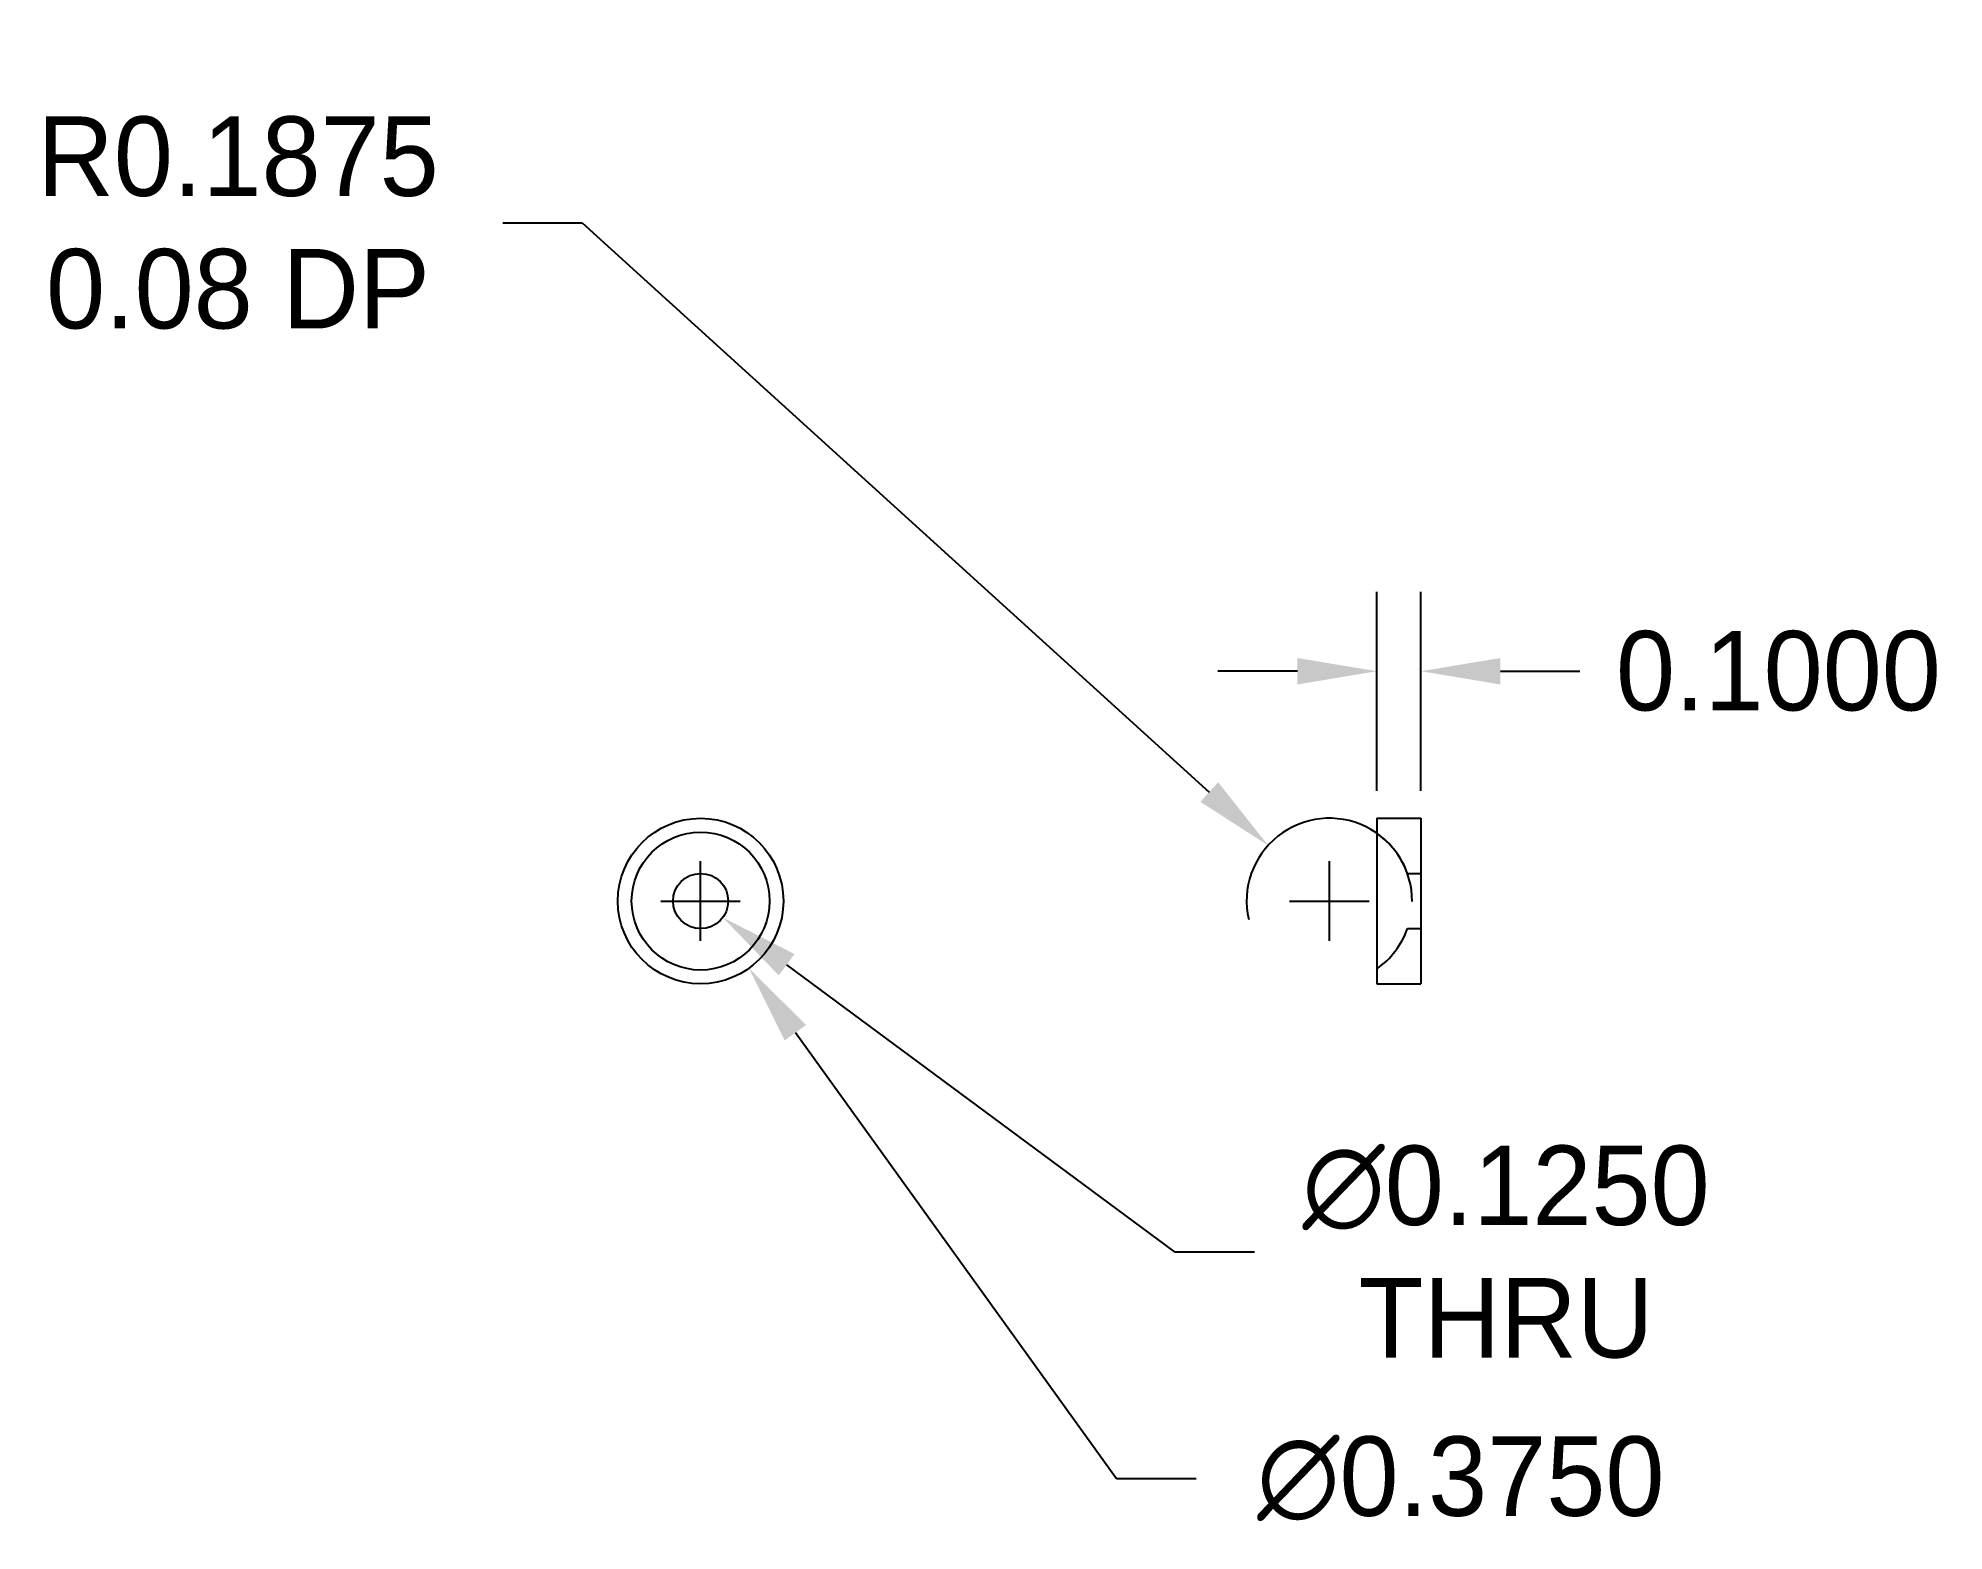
# Model space of a CAD drawing. Header units: inches. Extents: x -1.5 to 2.82, y -1.43 to 1.95.
import ezdxf

# ---------------------------------------------------------------- set-up
doc = ezdxf.new("R2010")
doc.units = ezdxf.units.IN
doc.header["$MEASUREMENT"] = 0
doc.dimstyles.get("Standard").update_dxf_attribs({"dimtxt": 0.18, "dimasz": 0.18, "dimexe": 0.18, "dimexo": 0.0625, "dimgap": 0.09, "dimtad": 0, "dimtih": 1, "dimtoh": 1, "dimdec": 4, "dimzin": 0, "dimdsep": 46, "dimtxsty": 'Standard', "dimcen": 0.09, "dimadec": 0, "dimazin": 0, "dimtfac": 1, "dimtdec": 4, "dimtofl": 0, "dimtmove": 0, "dimatfit": 3, "dimfxl": 1, "dimtolj": 1, "dimtzin": 0, "dimarcsym": 0})

# ---------------------------------------------------------------- blocks, each defined once
blk = doc.blocks.new('*D2')
at = {"color": 0, "lineweight": -2, "transparency": 16777216}
for p, q in [((0, -0.09), (0, 0.09)), ((-0.09, 0), (0.09, 0)), ((0.9425, -1.3083), (0.2148, -0.2982)), ((1.1225, -1.3083), (0.9425, -1.3083))]:
    blk.add_line(p, q, dxfattribs=at)
at = {"color": 0, "transparency": 16777216}
blk.add_solid([(0.2391, -0.2807), (0.1905, -0.3157), (0.1096, -0.1521)], dxfattribs=at)
at = {"layer": 'Defpoints', "color": 0, "transparency": 16777216}
for p in [(-0.1096, 0.1521), (0.1096, -0.1521)]:
    blk.add_point(p, dxfattribs=at)
at = {"color": 0, "transparency": 16777216, "insert": (1.7225, -1.3083), "char_height": 0.18, "attachment_point": 5}
blk.add_mtext('\\A1;∅0.3750', dxfattribs=at)
blk = doc.blocks.new('*D3')
at = {"color": 0, "lineweight": -2, "transparency": 16777216}
for p, q in [((0, -0.09), (0, 0.09)), ((-0.09, 0), (0.09, 0)), ((1.0751, -0.7951), (0.195, -0.1442)), ((1.2551, -0.7951), (1.0751, -0.7951))]:
    blk.add_line(p, q, dxfattribs=at)
at = {"color": 0, "transparency": 16777216}
blk.add_solid([(0.2128, -0.1201), (0.1771, -0.1683), (0.0503, -0.0372)], dxfattribs=at)
at = {"layer": 'Defpoints', "color": 0, "transparency": 16777216}
for p in [(-0.0503, 0.0372), (0.0503, -0.0372)]:
    blk.add_point(p, dxfattribs=at)
at = {"color": 0, "transparency": 16777216, "insert": (1.8251, -0.7951), "char_height": 0.18, "width": 0.96, "attachment_point": 5}
blk.add_mtext('\\A1;∅0.1250 THRU', dxfattribs=at)
blk = doc.blocks.new('*D5')
at = {"color": 0, "lineweight": -2, "transparency": 16777216}
for p, q in [((-0.4483, 1.5357), (-0.2683, 1.5357)), ((-0.2683, 1.5357), (1.1525, 0.2469)), ((1.4247, -0.09), (1.4247, 0.09)), ((1.3347, 0), (1.5147, 0))]:
    blk.add_line(p, q, dxfattribs=at)
blk.add_arc((1.4247, 0), 0.1875, 359.6274, 192.7945, dxfattribs=at)
at = {"color": 0, "transparency": 16777216}
blk.add_solid([(1.1727, 0.2691), (1.1324, 0.2247), (1.2859, 0.126)], dxfattribs=at)
at = {"layer": 'Defpoints', "color": 0, "transparency": 16777216}
for p in [(1.2859, 0.126), (1.4247, 0)]:
    blk.add_point(p, dxfattribs=at)
at = {"color": 0, "transparency": 16777216, "insert": (-1.0483, 1.5357), "char_height": 0.18, "attachment_point": 5}
blk.add_mtext('\\A1;R0.1875\\P0.08 DP', dxfattribs=at)
blk = doc.blocks.new('*D6')
at = {"color": 0, "lineweight": -2, "transparency": 16777216}
for p, q in [((1.5322, 0.25), (1.5322, 0.7005)), ((1.6322, 0.25), (1.6322, 0.7005)), ((1.3522, 0.5205), (1.1722, 0.5205)), ((1.8122, 0.5205), (1.9922, 0.5205))]:
    blk.add_line(p, q, dxfattribs=at)
at = {"color": 0, "transparency": 16777216}
for points in [[(1.3522, 0.5505), (1.3522, 0.4905), (1.5322, 0.5205)], [(1.8122, 0.5505), (1.8122, 0.4905), (1.6322, 0.5205)]]:
    blk.add_solid(points, dxfattribs=at)
at = {"layer": 'Defpoints', "color": 0, "transparency": 16777216}
for p in [(1.6322, 0.5205), (1.5322, 0.1875), (1.6322, 0.1875)]:
    blk.add_point(p, dxfattribs=at)
at = {"color": 0, "transparency": 16777216, "insert": (2.4422, 0.5205), "char_height": 0.18, "attachment_point": 5}
blk.add_mtext('\\A1;0.1000', dxfattribs=at)

msp = doc.modelspace()

# ---------------------------------------------------------------- linework, layer by layer
for p, q in [((1.53225, 0.1875), (1.63225, 0.1875)), ((1.53225, 0.1875), (1.53225, -0.1875)), ((1.63225, 0.1875), (1.63225, -0.1875)), ((1.60152, 0.0625), (1.63225, 0.0625)), ((1.60152, -0.0625), (1.63225, -0.0625)), ((1.53225, -0.1875), (1.63225, -0.1875))]:
    msp.add_line(p, q)
for radius in [0.1875, 0.15625, 0.0625]:
    msp.add_circle((0, 0), radius)
for start, end in [(19.47122, 55.017), (304.983, 340.52878)]:
    msp.add_arc((1.42475, 0), 0.1875, start, end)

# ---------------------------------------------------------------- dimensions: what is measured, and where the dimension line sits
dim = msp.add_radius_dim(center=(1.42475, 0), mpoint=(1.28587, 0.12597), text='<>\\P0.08 DP', dimstyle='Standard')
dim.commit()
dim.dimension.update_dxf_attribs({"geometry": '*D5', "text_midpoint": (-1.04831, 1.53568), "dimtype": 164})
dim = msp.add_linear_dim(base=(1.63225, 0.52047), p1=(1.53225, 0.1875), p2=(1.63225, 0.1875), dimstyle='Standard')
dim.commit()
dim.dimension.update_dxf_attribs({"geometry": '*D6', "text_midpoint": (2.44225, 0.52047)})
dim = msp.add_diameter_dim_2p(p1=(-0.10959, 0.15214), p2=(0.10959, -0.15214), dimstyle='Standard')
dim.commit()
dim.dimension.update_dxf_attribs({"geometry": '*D2', "text_midpoint": (1.72245, -1.30833), "dimtype": 163})
dim = msp.add_diameter_dim_2p(p1=(-0.05025, 0.03716), p2=(0.05025, -0.03716), text='<> THRU', dimstyle='Standard')
dim.commit()
dim.dimension.update_dxf_attribs({"geometry": '*D3', "text_midpoint": (1.82509, -0.79506), "dimtype": 163})

doc.saveas('drawing.dxf')
